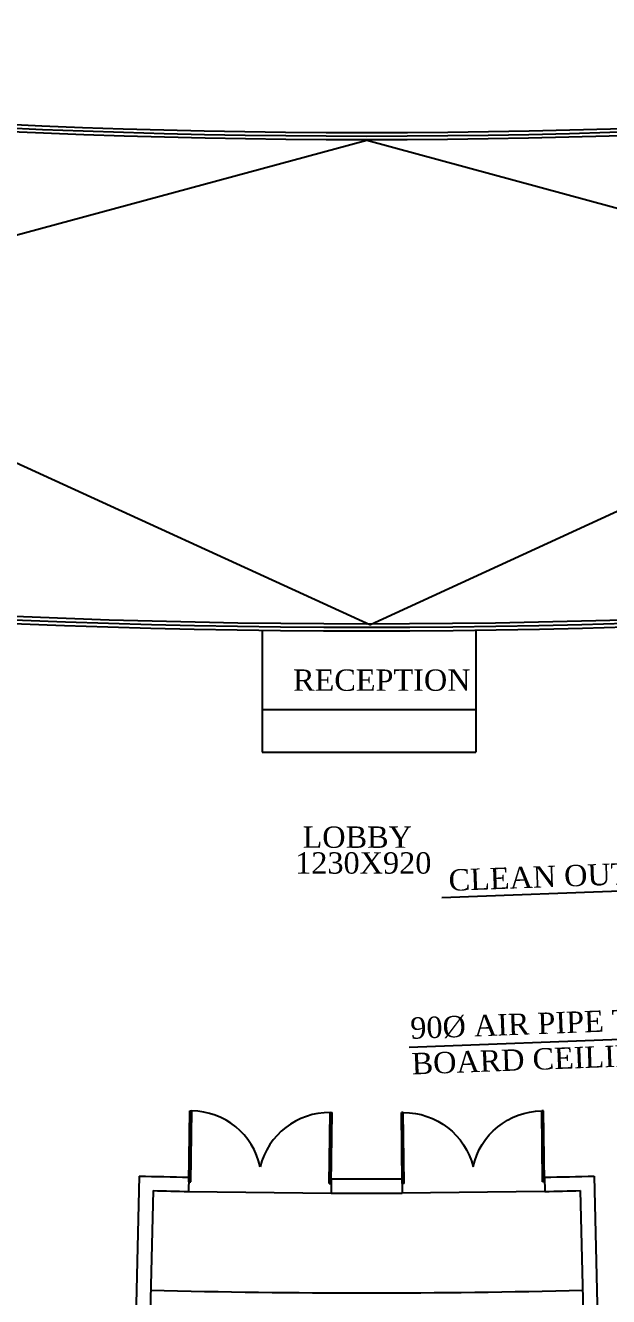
# Model space of a CAD drawing. Header units: metres. Extents: x 159409 to 239023, y 50504 to 95165.
# Drawn here: x 175294 to 176113, y 86713 to 88498 of the extents above; entities that cross this region are included whole.
import ezdxf

# ---------------------------------------------------------------- set-up
doc = ezdxf.new("R2010")
doc.units = ezdxf.units.M
doc.header["$MEASUREMENT"] = 0
doc.layers.add('TEXT', color=3, linetype='Continuous')
doc.styles.add('DIM', font='times.ttf', dxfattribs={"height": 0.3})
doc.styles.get("Standard").update_dxf_attribs({"font": 'times.ttf', "height": 18})

# ---------------------------------------------------------------- blocks, each defined once
blk = doc.blocks.new('d2')
at = {"color": 8, "ltscale": 8}
for p, q in [((-332.772, -186.458, 9945.752), (-332.753, -186.454, 9945.752)), ((-332.628, -187.194, 9945.752), (-332.772, -186.458, 9945.752)), ((-332.609, -187.19, 9945.752), (-332.753, -186.454, 9945.752)), ((-332.753, -186.454, 9945.752), (-332.753, -186.454, 9945.732)), ((-332.753, -186.454, 9945.732), (-332.753, -186.454, 9945.732)), ((-334.226, -186.743, 9945.752), (-334.206, -186.739, 9945.752)), ((-334.082, -187.479, 9945.752), (-334.226, -186.743, 9945.752)), ((-334.062, -187.475, 9945.752), (-334.206, -186.739, 9945.752)), ((-332.628, -187.194, 9945.752), (-332.609, -187.19, 9945.752)), ((-334.063, -187.577, 9945.752), (-332.589, -187.288, 9945.752)), ((-334.082, -187.479, 9945.752), (-334.062, -187.475, 9945.752))]:
    blk.add_line(p, q, dxfattribs=at)
for centre, start, end in [((-332.628, -187.194, 9945.752), 101.092, 178.0402), ((-334.062, -187.475, 9945.752), 24.1438, 101.092)]:
    blk.add_arc(centre, 0.75, start, end, dxfattribs=at)

msp = doc.modelspace()

# ---------------------------------------------------------------- linework, layer by layer
at = {"color": 0, "ltscale": 8}
for p, q in [((173962.207, 88486.689), (175778.103, 87656.333)), ((177583.837, 88486.689), (175778.103, 87656.333)), ((175773.022, 88336.332), (173850.554, 87815.918)), ((177695.49, 87815.918), (175773.022, 88336.332))]:
    msp.add_line(p, q, dxfattribs=at)
at = {"color": 0, "ltscale": 10}
for p, q in [((175626.274, 87647.329), (175626.274, 87477.319)), ((175926.274, 87647.329), (175926.274, 87477.319)), ((175626.274, 87537.319), (175926.274, 87537.319)), ((175626.274, 87477.319), (175926.274, 87477.319)), ((176315.425, 87289.234), (175878.702, 87272.629)), ((176269.146, 87079.181), (175832.423, 87062.576)), ((175453.382, 86881.902), (175448.587, 86681.961)), ((175523.174, 86880.312), (175522.776, 86860.316)), ((175723.167, 86877.913), (175723.087, 86857.913)), ((175822.7, 86877.912), (175822.779, 86857.912)), ((176022.692, 86880.307), (176023.09, 86860.311)), ((176092.484, 86881.896), (176097.257, 86681.956)), ((175472.896, 86861.412), (175468.101, 86661.473)), ((176072.968, 86861.406), (176077.741, 86661.463))]:
    msp.add_line(p, q, dxfattribs=at)
at = {"color": 0, "ltscale": 8}
for centre, radius, start, end in [((175773.022, 99426.332), 11078.5, 260.5495079, 279.4504921), ((175773.022, 99426.332), 11083.5, 260.5753552, 279.4246448), ((175773.022, 99426.332), 11088.5, 260.6011793, 279.3988207), ((175773.022, 99426.332), 11768.5, 260.5981936, 279.4018064), ((175773.022, 99426.332), 11778.5, 260.5495079, 279.4504921), ((175773.022, 99426.332), 11773.5, 260.5738404, 279.4261596), ((175773.061, 99377.814), 12660, 268.6262107, 271.3725496)]:
    msp.add_arc(centre, radius, start, end, dxfattribs=at)
at = {"color": 0, "ltscale": 10}
for radius, start, end in [(12500, 268.5345375, 268.8545279), (12500, 269.7712996, 270.22753), (12500, 271.1443017, 271.4642877), (12520, 268.6262107, 268.8545353), (12520, 269.771301, 270.2275286), (12520, 271.1442949, 271.3726062)]:
    msp.add_arc((175773.061, 99377.814), radius, start, end, dxfattribs=at)

# ---------------------------------------------------------------- block references
at = {"color": 8, "yscale": 133.1235590032949, "zscale": 133.1235590032949}
for p, xscale, rotation in [((224157.417, 102221.725, -1324013.864), 133.1235590032949, 348.2146115695045), ((127390.425, 102227.958, -1324013.864), -133.1235590032949, 11.77801309494507)]:
    msp.add_blockref('d2', p, dxfattribs=dict(at, xscale=xscale, rotation=rotation))

# ---------------------------------------------------------------- texts
at = {"color": 4, "ltscale": 10, "char_height": 30, "attachment_point": 1}
for s, insert in [('{\\C3;RECEPTION}', (175669.581, 87593.546)), ('{\\C3;LOBBY}', (175682.917, 87372.988)), ('{\\C3;1230X920}', (175672.477, 87336.729))]:
    msp.add_mtext_dynamic_manual_height_columns(s, width=421.90125, gutter_width=90, heights=[0], dxfattribs=dict(at, insert=insert))
at = {"layer": 'TEXT', "lineweight": -2, "ltscale": 2, "char_height": 30, "width": 592.79045, "attachment_point": 7, "rotation": 2.131624, "style": 'DIM'}
for s, insert in [('{\\C6;CLEAN OUT PLUG}', (175888.517, 87281.999)), ('{\\C6;90%%C AIR PIPE TO GYPSUM  BOARD CEILING\\C0;  }', (175836.615, 87024.202))]:
    msp.add_mtext(s, dxfattribs=dict(at, insert=insert))

doc.saveas('drawing.dxf')
